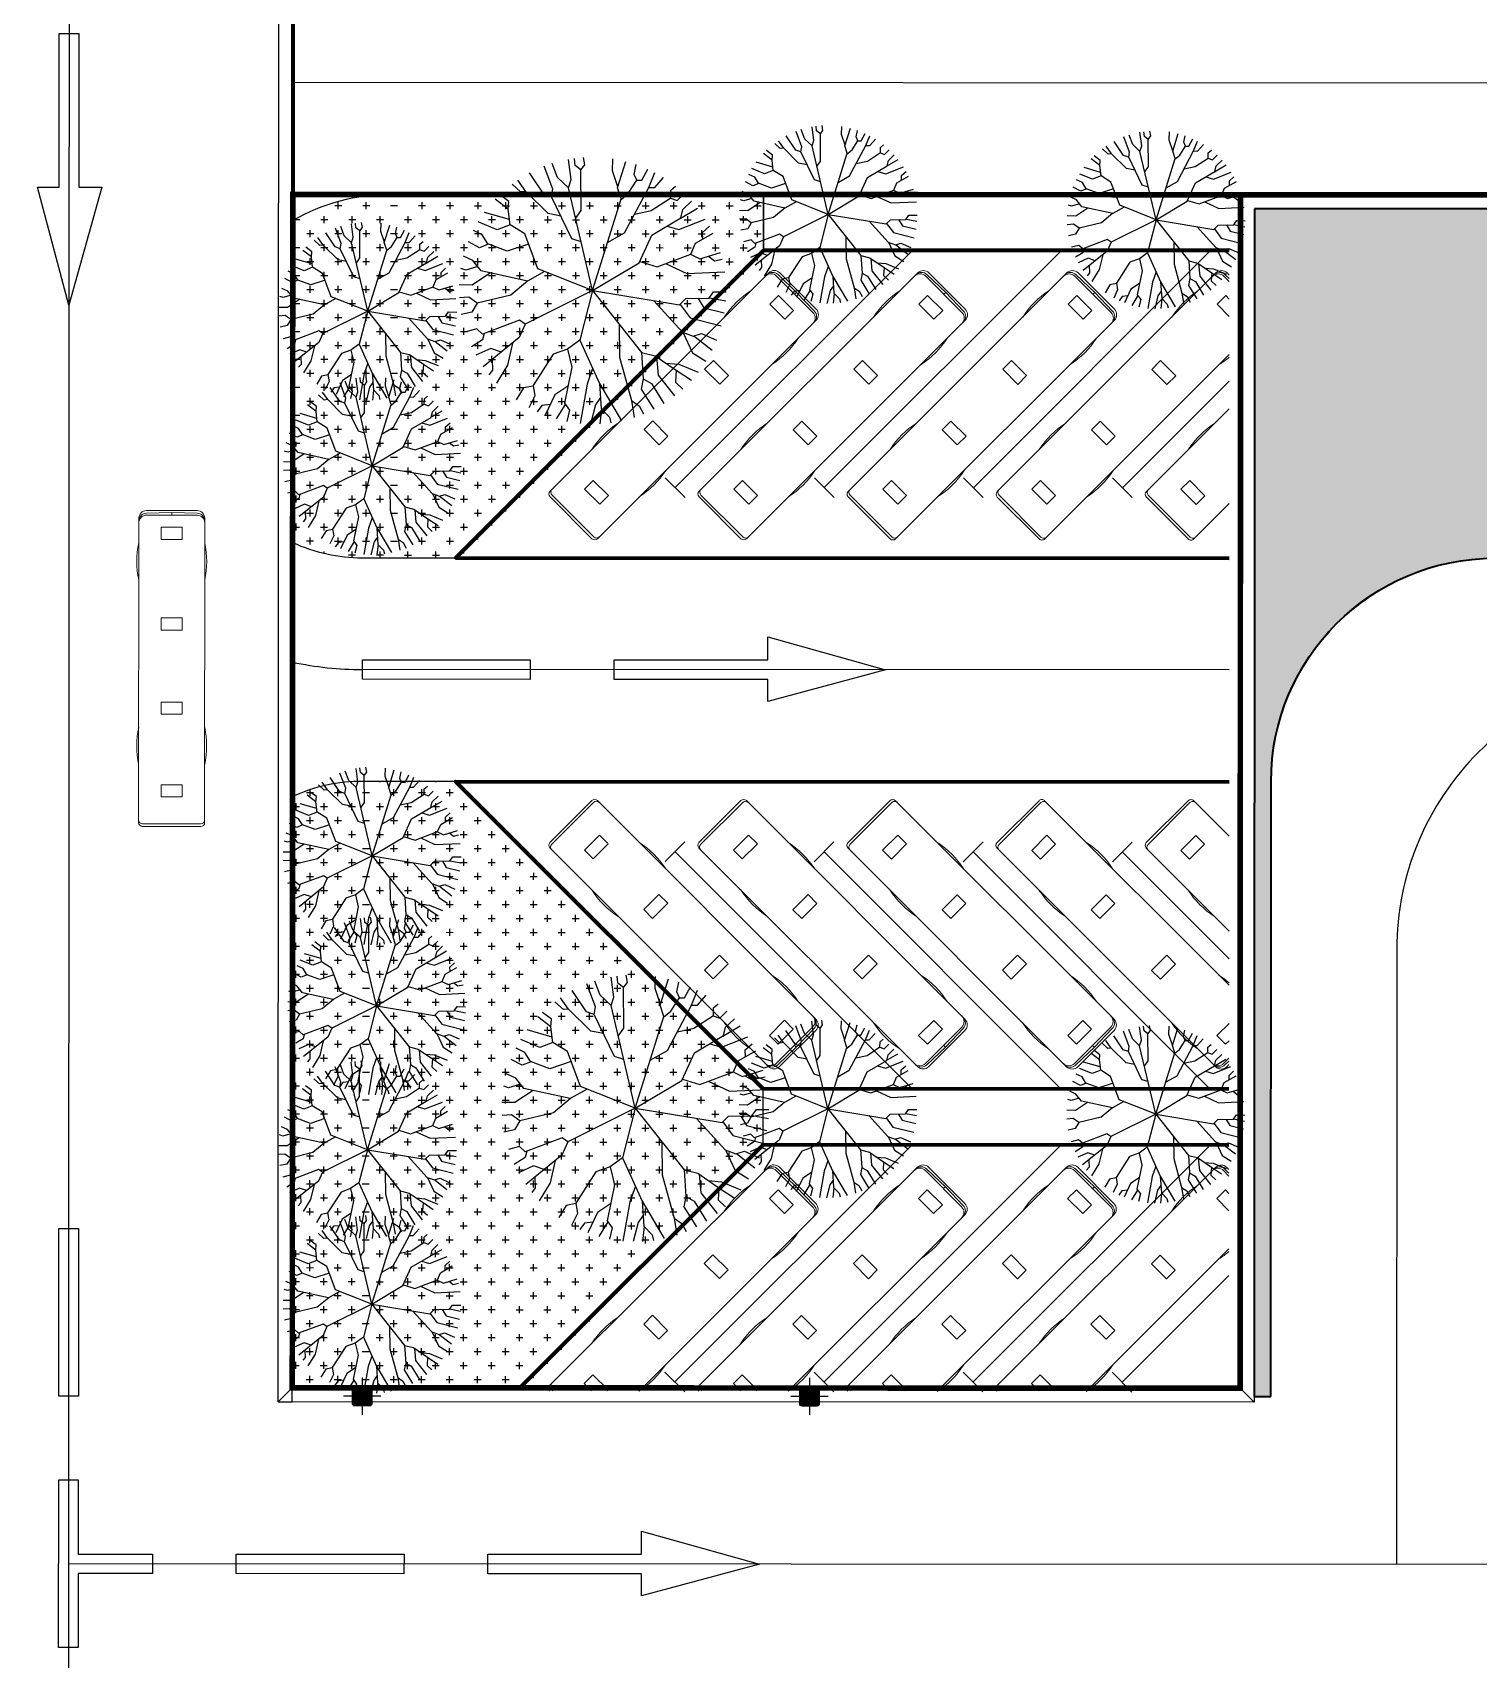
# Model space of a CAD drawing. Header units: millimetres. Extents: x -840588 to 786814, y -467537 to 194195.
# Drawn here: x 19601 to 71319, y -241181 to -182970 of the extents above; entities that cross this region are included whole.
import ezdxf

# ---------------------------------------------------------------- set-up
doc = ezdxf.new("R2010")
doc.units = ezdxf.units.MM
doc.header["$LTSCALE"] = 100
doc.header["$MEASUREMENT"] = 0
for name, color, linetype in [('1gt tim duong', 10, 'Continuous'), ('A-tree', 3, 'Continuous'), ('A-Wall', 7, 'Continuous'), ('A-Wall-Patt', 143, 'Continuous'), ('caycay', 96, 'Continuous'), ('ctrinh-cot', 7, 'Continuous'), ('gthong-phan lanxe', 9, 'Continuous'), ('gthong-viahe', 5, 'Continuous')]:
    doc.layers.add(name, color=color, linetype=linetype)
for name, color, linetype, lineweight in [('A-Area', 134, 'Continuous', 35), ('ct-bai xe', 95, 'Continuous', 100), ('ct-phan loxe', 95, 'Continuous', 15), ('ct-xebuyt', 148, 'Continuous', 13), ('ctrinh-chinh', 24, 'Continuous', 100), ('PV_X_Lo', 1, 'Continuous', 9)]:
    doc.layers.add(name, color=color, linetype=linetype, lineweight=lineweight)

# ---------------------------------------------------------------- blocks, each defined once
blk = doc.blocks.new('htrgrr')
at = {"ltscale": 10}
for p, q in [((-903.0737704914063, 0), (903.0737704914063, 0)), ((-1180.942622951232, -11161.06557377055), (-1180.942622951232, -277.8688524590107)), ((0, -69.46721311472356), (-903.0737704914063, -92.62295081967022)), ((-903.0737704914063, -162.0901639343938), (903.0737704914063, -162.0901639345102)), ((0, -162.0901639345102), (0, -69.46721311472356)), ((0, -69.46721311472356), (903.0737704914063, -92.62295081967022)), ((1180.942622951232, -277.8688524590107), (1180.942622951232, -11161.06557377055)), ((1042.008196720853, -11207.37704918033), (-1042.008196720853, -11207.37704918033)), ((1042.008196720853, -11300), (-1042.008196720853, -11300))]:
    blk.add_line(p, q, dxfattribs=at)
for points in [[(375.2198343565688, -1027.67339785106), (375.2198343565688, -594.4204250621842), (-375.2198343565688, -594.4204250621842), (-375.2198343565688, -1027.67339785106)], [(375.2198343565688, -4272.293837453122), (375.2198343565688, -3839.040864664246), (-375.2198343565688, -3839.040864664246), (-375.2198343565688, -4272.293837453122)], [(375.2198343565688, -7285.274362727185), (375.2198343565688, -6852.021389938309), (-375.2198343565688, -6852.021389938309), (-375.2198343565688, -7285.274362727185)], [(375.2198343565688, -10244.59532106423), (375.2198343565688, -9811.342348275357), (-375.2198343565688, -9811.342348275357), (-375.2198343565688, -10244.59532106423)]]:
    blk.add_lwpolyline(points, close=True, dxfattribs=at)
for centre, radius, start, end in [((-903.0737704914063, -277.8688524590107), 277.8688524590164, 90, 180), ((903.0737704914063, -277.8688524590107), 277.8688524590164, 0, 90), ((-903.0737704914063, -370.4918032786809), 277.8688524590164, 90, 180), ((-903.0737704914063, -439.9590163934045), 277.8688524590164, 90, 180), ((903.0737704914063, -370.4918032786809), 277.8688524590164, 0, 90), ((903.0737704914063, -439.9590163935209), 277.8688524590164, 0, 90), ((1919.031762295403, -1817.725409836043), 3169.441598360655, 167.9819880926131, 192.0180119073869), ((-1919.031762295403, -1817.725409836043), 3169.441598360655, 347.981988092613, 12.01801190738696), ((1919.031762295403, -8417.110655737692), 3169.441598360655, 167.9819880926131, 192.0180119073869), ((-1919.031762295403, -8417.110655737692), 3169.441598360655, 347.981988092613, 12.01801190738696), ((-1042.008196720853, -11068.44262295077), 138.9344262295082, 180, 270), ((-1042.008196720853, -11161.06557377055), 138.9344262295082, 180, 270), ((1042.008196720853, -11068.44262295077), 138.9344262295082, 270, 0), ((1042.008196720853, -11161.06557377055), 138.9344262295082, 270, 0)]:
    blk.add_arc(centre, radius, start, end, dxfattribs=at)
blk = doc.blocks.new('ARR-LT-T')
blk.add_lwpolyline([(-4.212694860529155, 1.13272828515619), (-4.212694860412739, 0.3499999998603016), (-9.712694860529155, 0.3500000003259629), (-9.71269486041274, -0.3500000000931323), (-4.212694860412739, -0.3500000000931323), (-4.212694860529155, -1.179037770954892), (0, 0)], close=True)
blk = doc.blocks.new('plxe')
at = {"ltscale": 0.1}
for p, q in [((0, 0), (-8.485282087814994, 8.485282085835934)), ((-0.3535533662652597, -0.353553366381675), (0.3535533661488444, 0.3535533661488444))]:
    blk.add_line(p, q, dxfattribs=at)
blk = doc.blocks.new('xeb1')
at = {"layer": 'ct-xebuyt'}
for p, q in [((-1.048181970720179, 0.6488744760863483), (-8.86795040324796, -7.170895226998255)), ((-0.04991341556888074, -0.04991342360153794), (-0.7154258096124977, 0.5823232519906014)), ((0.6488745888927951, -0.6488744835369289), (-0.6488745888927951, 0.6488744835369289)), ((0.5324099527206272, -0.7653391386847943), (-0.7653392251813784, 0.5324098283890635)), ((-0.116464636172168, -0.1164646551478654), (-0.04991341556888074, -0.04991342360153794)), ((-0.04991341556888074, -0.04991342360153794), (0.5823233681730926, -0.7154257150832564)), ((-5.655124960467219, -7.352182496571913), (0.6488746465183794, -1.048181865364313)), ((-8.801399153773673, -7.303997686365619), (-8.753214335767552, -7.352182496571913))]:
    blk.add_line(p, q, dxfattribs=at)
for points in [[(-1.00800356164109, -0.468799457186833), (-0.6967036736896262, -0.1574995187111199), (-0.1574994055554271, -0.6967036994174123), (-0.4687992935068905, -1.008003637893125)], [(-3.339320465922356, -2.800116740399972), (-3.028020577970892, -2.488816801924258), (-2.488816309836693, -3.02802098239772), (-2.800116197788157, -3.339320920873433)], [(-5.504200013936497, -4.9649966401048), (-5.192900125985034, -4.653696701629087), (-4.653695857850835, -5.192900882102549), (-4.964995745802298, -5.504200820811093)]]:
    blk.add_lwpolyline(points, close=True, dxfattribs=at)
blk.add_lwpolyline([(-7.369662869838066, -7.352182496571913), (-7.630524218548089, -7.091321190353483), (-7.319224330596626, -6.780021251644939), (-6.780020062346011, -7.319225432351232), (-6.812977121211588, -7.352182496571913)], dxfattribs=at)
for centre, radius, start, end in [((-0.9649928872240707, 0.3327561337500811), 0.2823529751974118, 45.00000464101398, 135.000004641014), ((-0.9150794717716053, 0.382669557351619), 0.2823529751974118, 45.00000464101398, 135.000004641014), ((-0.8485282510519028, 0.4492207888979465), 0.2823529751974118, 45.00000464101398, 135.000004641014), ((0.07279079523868859, -2.68492619600147), 3.220588623345479, 122.9819932624629, 147.0180158178161), ((0.3327562905615196, -0.9649928330909461), 0.2823529751974118, 315.000004641014, 45.00000464101398), ((0.3826697061304003, -0.9150794094894081), 0.2823529751974118, 315.000004641014, 45.00000464101398), ((0.4492209268501028, -0.8485281779430807), 0.2823529751974118, 315.000004641014, 45.00000464101398), ((-2.684926207759418, 0.07279035891406238), 3.220588623345479, 302.9819932624629, 327.0180158178161), ((-4.66898367984686, -7.426701441407204), 3.220588623345479, 122.9819932624629, 147.0180158178161), ((-7.426700682728551, -4.668984886491671), 3.220588623345479, 302.9819932624629, 327.0180158178161), ((-8.768123543355614, -7.27072207047604), 0.1411764875987059, 135.000004641014, 225.000004641014), ((-8.701572322635911, -7.204170839162543), 0.1411764875987059, 135.000004641014, 225.000004641014)]:
    blk.add_arc(centre, radius, start, end, dxfattribs=at)
blk = doc.blocks.new('cot lon')
h = blk.add_hatch()
h.set_pattern_fill('ANSI31', color=256, scale=0.5, style=0)
h.set_pattern_definition([(45, (-2116.058283892798, -339.7227724188566), (-0.04419417382415922, 0.04419417382415922), [])])
h.paths.add_polyline_path([(0.97000000011667, 0.7499999999977263, 0.4142135627186999), (0.749999999840004, 0.9700000004656886), (-0.7499999998790372, 0.9700000002328579, 0.4142135622959748), (-0.9699999999997999, 0.7500000000541681), (-0.9699999999997999, -0.7500000002328306, 0.4142135622621005), (-0.7500000002175291, -0.9700000000000273), (0.7500000000045475, -0.9700000002328579, 0.4142135626768806), (0.9700000002330853, -0.7500000001983532)])
for points in [[(1.164153218269348e-10, 1.900000000139698), (2.328306436538696e-10, -1.899999999674037)], [(1.899999999906868, 2.328306436538696e-10), (-1.899999999906868, 0)]]:
    blk.add_lwpolyline(points)
for points in [[(1.000000000232831, -0.7500000004656613), (1.000000000116415, 0.75, 0.4142135623867342), (0.7500000001164153, 1.000000000465661), (-0.7499999998835847, 1.000000000232831, 0.4142135623594559), (-1, 0.75), (-1, -0.7500000002328306, 0.4142135623867342), (-0.7500000001164153, -1), (0.75, -1.000000000232831, 0.414213562359456)], [(0.9700000002330853, -0.7500000004370122), (0.97000000011667, 0.7499999999977263, 0.4142135623864243), (0.7500000000895852, 0.9700000004656886), (-0.7499999998790372, 0.9700000002328579, 0.4142135623597661), (-0.9699999999997999, 0.7500000000062528), (-0.9699999999997999, -0.7500000002328306, 0.4142135623864244), (-0.750000000124146, -0.9700000000000273), (0.7500000000045475, -0.9700000002328579, 0.4142135623591461)]]:
    blk.add_lwpolyline(points, format="xyb", close=True)
blk = doc.blocks.new('san bxctai')
at = {"layer": 'A-Wall-Patt'}
for points in [[(-11.59997360489797, 65.9999961166177), (-171.5999999999767, 65.99999902374111), (-171.5999999999767, 23.29999877000228)], [(-11.09997360105626, 65.50181662407704), (-171.0999999999767, 65.49999902374111), (-171.0999999999767, 22.79999996349216)]]:
    blk.add_lwpolyline(points, dxfattribs=at)
blk.add_lwpolyline([(-205.4999675614526, 23.29999877000228), (-171.5999999999767, 23.29999877000228), (-171.0999999999767, 22.79999996349216), (-205.9999910474289, 22.80000011785887)], close=True, dxfattribs=at)
blk = doc.blocks.new('NGC')
at = {"layer": 'A-Wall', "ltscale": 5}
blk.add_line((-82.99999104719609, -140.2000029955525), (-82.49996748543344, -140.2000029978808), dxfattribs=at)
for points in [[(-82.99999104719609, -140.2000029955525), (-82.99997339188121, -82.99738899967633, -0.4141490446907213), (-74.49997536966112, -74.50000521237962), (111.9000263913767, -74.49818648933433)], [(-82.49996748543344, -140.2000029978808), (-82.49997536966112, -83.00000448711216, -0.4142399490899281), (-74.49997536966112, -75.00000352226198), (111.4000263953349, -75.00009695999324)]]:
    blk.add_lwpolyline(points, format="xyb", dxfattribs=at)
blk = doc.blocks.new('A$C537F0C63')
at = {"layer": 'caycay'}
for p, q in [((4.712688563198753, 10.80137484274019), (4.265887160996499, 11.99052643422328)), ((4.906208114261972, 11.58543264324908), (4.852080984670465, 12.1454581428552)), ((6.159981289129064, 11.93632074141715), (6.202302373265411, 12.27858844433285)), ((6.605483960749552, 11.93623077391385), (6.617402898351429, 12.259334795428)), ((6.826178093167982, 11.29693891192437), (6.890286666319298, 12.23129105439875)), ((7.441234408583114, 11.42699881628141), (7.651727496751846, 12.08642798159781)), ((7.68363426896758, 10.90806475621866), (8.019816777752567, 11.97964079065423)), ((3.269952949845901, 10.73353164103173), (2.956771443390608, 11.39790803732103)), ((3.573577700022724, 11.08070473705084), (3.272457403527369, 11.57568824168993)), ((3.910690972326847, 11.37062830588184), (3.788839569944685, 11.81686011959391)), ((3.810128005825391, 11.09643069598314), (3.910690972326847, 11.37062830588184)), ((4.700099824054632, 10.83487223221164), (4.906208114261972, 11.58543264324908)), ((6.353129947037814, 11.71136866716915), (6.159981289129064, 11.93632074141715)), ((6.353129947037814, 11.71136866716915), (6.605483960749552, 11.93623077391385)), ((6.447514687970397, 9.84495994712779), (6.353129947037814, 11.71136866716915)), ((6.970036149243242, 10.92007571294744), (6.826178093167982, 11.29693891192437)), ((6.970036149243242, 10.92007571294744), (7.441234408583114, 11.42699881628141)), ((8.113333231842262, 10.69883864084841), (8.712313031195663, 11.70768604843033)), ((8.933407776050444, 10.87226001470481), (9.272947348141315, 11.41112699440055)), ((9.171925964052207, 10.85838502353727), (9.537986088387697, 11.24360011898898)), ((2.272467924871307, 10.54832825371341), (2.042717878081021, 10.72445268446245)), ((2.296077634156973, 10.19319036591696), (2.272467924871307, 10.54832825371341)), ((3.003826198455499, 10.71583942823054), (2.568862697771692, 11.14364282684619)), ((3.269952949845901, 10.73353164103173), (3.003826198455499, 10.71583942823054)), ((4.50370063718583, 8.70506324478265), (3.269952949845901, 10.73353164103173)), ((3.810128005825391, 11.09643069598314), (3.573577700022724, 11.08070473705084)), ((4.235841180721764, 10.50048805131519), (3.810128005825391, 11.09643069598314)), ((4.592421611992904, 10.24268936957378), (4.235841180721764, 10.50048805131519)), ((4.577421300939022, 10.28284407086176), (4.712688563198753, 10.80137484274019)), ((6.125898059370229, 6.139521315279126), (6.970036149243242, 10.92007571294744)), ((6.948042777010414, 8.570320168466424), (7.76638461697803, 10.55685856171476)), ((7.76638461697803, 10.55685856171476), (7.68363426896758, 10.90806475621866)), ((7.76638461697803, 10.55685856171476), (8.113333231842262, 10.69883864084841)), ((7.965382829468581, 9.797246468468074), (8.933407776050444, 10.87226001470481)), ((8.933407776050444, 10.87226001470481), (9.171925964052207, 10.85838502353727)), ((9.733678942880942, 10.44985240105962), (10.13871553562058, 10.78615722681207)), ((9.786865097747068, 10.09668076723392), (10.35685576614924, 10.5884511891054)), ((1.76967368680198, 9.623145921275864), (1.343038968556357, 9.988975225947797)), ((2.008257406407211, 10.05514116568156), (1.666088850062806, 10.35901247844595)), ((2.310344671936036, 10.1849830326064), (2.008257406407211, 10.05514116568156)), ((3.222511420288356, 9.660279909650853), (2.296077634156973, 10.19319036591696)), ((6.125898059370229, 6.139521315279126), (4.577421300939022, 10.28284407086176)), ((6.717420145090728, 9.489459469132271), (6.447514687970397, 9.84495994712779)), ((7.392351211692585, 9.648875252361904), (7.965382829468581, 9.797246468468074)), ((9.786865097747068, 10.09668076723392), (9.733678942880942, 10.44985240105962)), ((9.745379681935447, 9.38050785887026), (9.786865097747068, 10.09668076723392)), ((9.759203255198372, 9.619244142235402), (10.88575250038048, 10.01737219720235)), ((2.008086131005257, 8.717519836023712), (0.7635036424217105, 9.129316388596635)), ((1.920139873705921, 9.225739964920649), (1.087115961723612, 9.647311538588838)), ((1.883955297300417, 9.24431646832818), (1.76967368680198, 9.623145921275864)), ((3.267708861298161, 8.533747915149434), (1.883955297300417, 9.24431646832818)), ((3.993460937123018, 9.543984048803395), (3.222511420288356, 9.660279909650853)), ((9.092822924165375, 8.921003827472305), (9.745379681935447, 9.38050785887026)), ((9.745379681935447, 9.38050785887026), (10.35249974897306, 9.183089075660973)), ((10.35249974897306, 9.183089075660973), (11.20201209581137, 9.59306054910121)), ((10.80974500087541, 8.559510920527828), (11.04832709143011, 8.991530669089116)), ((11.04832709143011, 8.991530669089116), (11.44374410946693, 9.207825855861302)), ((1.280611972542829, 8.044912836274307), (0.444487546075834, 8.466659778718167)), ((0.9218848354175861, 8.526406249260617), (0.5914981488203921, 8.797440291094972)), ((0.9357337090696092, 8.218872061683214), (0.9218848354175861, 8.526406249260617)), ((2.5351559760893, 8.909919010715385), (2.008086131005257, 8.717519836023712)), ((3.914115354094974, 7.298525660517043), (3.267708861298161, 8.533747915149434)), ((5.316408449507435, 8.305498213470855), (4.50370063718583, 8.70506324478265)), ((6.527199968382774, 8.412167402177147), (6.948042777010414, 8.570320168466424)), ((8.578119715861249, 7.281614840641851), (9.092822924165375, 8.921003827472305)), ((8.94424461397648, 8.447760988721711), (9.944313991869421, 8.175001025898382)), ((9.944313991869421, 8.175001025898382), (10.80974500087541, 8.559510920527828)), ((10.79366673980257, 8.552387381641893), (11.20595707066968, 8.407509828190086)), ((11.20595707066968, 8.407509828190086), (11.70062178621083, 8.711759320220153)), ((1.12084364940165, 7.320901045324717), (0.1511815814883448, 7.552586191002774)), ((1.541375211712875, 7.549264594850683), (1.12084364940165, 7.320901045324717)), ((1.521030883770436, 7.555591163691133), (1.280611972542829, 8.044912836274307)), ((3.097987199351337, 7.065927705370996), (1.521030883770436, 7.555591163691133)), ((11.18806748264615, 7.336222721740342), (11.54099752982074, 7.835271000905777)), ((11.33254625860354, 7.540524095533328), (11.89576276779189, 7.413002362918633)), ((11.54099752982074, 7.835271000905777), (11.95948603860597, 8.053456869412912)), ((11.89576276779189, 7.413002362918633), (12.11310363743178, 7.4986918541872)), ((0.4466466944213607, 7.186909447627841), (0.08666564667146304, 7.2448509023925)), ((0.7097976248769555, 7.419110072511103), (0.4466466944213607, 7.186909447627841)), ((2.703754449681583, 7.188340914177388), (1.757476259455871, 6.679553776459215)), ((3.884867362274235, 7.354371150599036), (3.097987199351337, 7.065927705370996)), ((6.125898059370229, 6.139521315279126), (3.914115354094974, 7.298525660517043)), ((6.125898059370229, 6.139521315279126), (8.578119715861249, 7.281614840641851)), ((8.279060999553622, 7.142313947006187), (9.0886019582249, 6.750771228889789)), ((9.075402950122225, 6.757166716884967), (9.900688603102026, 6.150819989943557)), ((9.0886019582249, 6.750771228889789), (11.18806748264615, 7.336222721740342)), ((10.77352595946286, 7.220637597380119), (11.64532254343067, 6.712682137225784)), ((11.64532254343067, 6.712682137225784), (12.23443119234435, 6.755833524115587)), ((1.757476259455871, 6.679553776459215), (0.00855774800220388, 6.661205396139849)), ((6.125898059370229, 6.139521315279126), (2.179125049486174, 5.25103580450741)), ((6.125898059370229, 6.139521315279126), (4.039744528603478, 3.175083687405277)), ((6.125898059370229, 6.139521315279126), (9.309124815248651, 4.773858037136961)), ((6.125898059370229, 6.139521315279126), (6.842971201978798, 3.89649221743457)), ((9.900688603102026, 6.150819989943557), (11.46386237296974, 5.868288854795537)), ((11.46386237296974, 5.868288854795537), (11.83055046181835, 6.160203181647375)), ((11.83055046181835, 6.160203181647375), (12.26543294043586, 6.154373944329564)), ((0.5706603464168438, 5.768348654561123), (-1.699427230050787e-06, 5.730386201154033)), ((0.7806298194373085, 5.506956316930882), (0.04189879572368227, 5.315400935116486)), ((0.7973220304920687, 5.486148682266503), (0.5706603464168438, 5.768348654561123)), ((1.863759347223095, 5.527326392111718), (0.7973220304920687, 5.486148682266503)), ((1.301357276712224, 5.505615774418402), (1.063396316407307, 5.057959221958299)), ((2.147618291040999, 5.278660692089034), (1.715808944849414, 4.625734219735023)), ((2.179125049486174, 5.25103580450741), (1.863759347223095, 5.527326392111718)), ((3.339595652047137, 5.512285084278119), (2.113923366072413, 3.99826194187699)), ((11.46386237296974, 5.868288854795537), (11.72795570972085, 5.469711782065133)), ((11.72795570972085, 5.469711782065133), (12.21933158095999, 5.388423248077743)), ((1.063396316407307, 5.057959221958299), (0.1397583337929973, 4.775609911099309)), ((1.715808944849414, 4.625734219735023), (0.307439249689196, 4.179975674378511)), ((4.993965494963049, 4.531040710644447), (5.060837633816845, 3.005173691082746)), ((9.309124815248651, 4.773858037136961), (9.56344752651421, 4.969106941811333)), ((9.309124815248651, 4.773858037136961), (9.616567334425781, 4.170077324375598)), ((9.56344752651421, 4.969106941811333), (11.29217119894747, 4.430094099112466)), ((11.29217119894747, 4.430094099112466), (11.5425597731919, 4.68452039962358)), ((11.5425597731919, 4.68452039962358), (12.06343262891096, 4.577516196506622)), ((1.230773230763589, 3.880098522535263), (0.5654086178583384, 3.53661498738802)), ((1.603983964610961, 3.791791144500166), (0.7979776640349883, 3.08873558965206)), ((1.623038097397512, 3.787286263777787), (1.230773230763589, 3.880098522535263)), ((2.113923366072413, 3.99826194187699), (1.623038097397512, 3.787286263777787)), ((2.086705644269387, 3.98654600703594), (1.703781163858366, 3.019787908731814)), ((6.842971201978798, 3.89649221743457), (6.058139944627328, 1.852742682112876)), ((6.842971201978798, 3.89649221743457), (7.432333557888342, 3.519514546744176)), ((9.616567334425781, 4.170077324375598), (11.35931998142405, 2.929313197353622)), ((9.93769863442867, 3.941450450896809), (10.23341044859262, 2.932877378403646)), ((10.47633774106362, 3.557950291473389), (10.95106070157999, 3.753440934466198)), ((10.95106070157999, 3.753440934466198), (11.66045975862653, 3.481945362666011)), ((11.22320598487931, 4.451586098773987), (11.30987888816526, 4.16373455730718)), ((11.30987888816526, 4.16373455730718), (11.83210555871847, 3.873839490315731)), ((1.703781163858366, 3.019787908731814), (1.11193678613563, 2.596291564444982)), ((4.039744528603478, 3.175083687405277), (3.428623164742021, 2.985834134982724)), ((4.039744528603478, 3.175083687405277), (4.031693542077846, 1.955804082903342)), ((5.060837633816845, 3.005173691082746), (4.630837960547069, 0.98501350143124)), ((7.432333557888342, 3.519514546744176), (7.280434323314694, 2.677135711990559)), ((7.432333557888342, 3.519514546744176), (8.098582012036786, 3.326026642433135)), ((8.098582012036786, 3.326026642433135), (9.111636380646814, 1.936837856093916)), ((10.9181057199894, 3.243447097807802), (10.92924841445711, 2.741344290425332)), ((2.360128743846872, 2.528373258541251), (1.492859571077133, 2.110982061632967)), ((2.496129963798012, 2.269877917915437), (1.822411499113514, 1.760689831018681)), ((2.952599385069334, 2.620357636184053), (2.360128743846872, 2.528373258541251)), ((3.428623164742021, 2.985834134982724), (2.496129963798012, 2.269877917915437)), ((2.496129963798012, 2.269877917915437), (2.56307497484886, 1.709560079856601)), ((3.369906157186051, 2.940729452180676), (3.339813401926222, 2.088173656051367)), ((6.328418276112643, 2.556572256453364), (6.621925523577374, 1.860491597191867)), ((7.280434323314694, 2.677135711990559), (7.715867288097797, 1.041460912816547)), ((10.23341044859262, 2.932877378403646), (10.78588893792767, 2.142211417256476)), ((10.92924841445711, 2.741344290425332), (11.10547083382698, 2.548124503166036)), ((2.56307497484886, 1.709560079856601), (2.246554855188151, 1.380875038601516)), ((3.339813401926222, 2.088173656051367), (2.637745125197398, 1.087092649082479)), ((3.661068871806492, 1.723103908010671), (3.151986367873178, 0.7683009200591187)), ((4.031693542077846, 1.955804082903342), (3.661068871806492, 1.723103908010671)), ((4.029956023412524, 1.954728688528121), (4.151889424236288, 1.488197098566161)), ((6.058139944627328, 1.852742682112876), (5.148106664306397, 0.07830981133520254)), ((6.058139944627328, 1.852742682112876), (6.046166258151061, 0.6926535401726142)), ((6.621925523577374, 1.860491597191867), (7.04603830007909, 0.06930147462480818)), ((7.510773716396216, 1.811866424770415), (8.13382774245838, 1.455661724790843)), ((9.111636380646814, 1.936837856093916), (9.05441034496107, 1.457435791671742)), ((9.108831235360412, 1.913318816441461), (9.563043515889149, 1.847932786524325)), ((9.563043515889149, 1.847932786524325), (9.928087916650838, 1.318988235496363)), ((4.151889424236288, 1.488197098566161), (3.632459803578968, 0.5291005140024936)), ((4.630837960547069, 0.98501350143124), (4.291746997165319, 0.7246533119759988)), ((4.630837960547069, 0.98501350143124), (4.553144487388636, 0.2048409433373308)), ((6.051426148278551, 1.202184490222862), (6.300487340380641, 0.8879269488934369)), ((6.300487340380641, 0.8879269488934369), (6.566832978940511, 0.01583402863980155)), ((7.715867288097797, 1.041460912816547), (7.500958808541327, 0.7001980161367101)), ((7.68101589476646, 0.9861165687689208), (8.13231261911642, 0.3370629204364377)), ((8.13382774245838, 1.455661724790843), (8.63363335412214, 0.5354539643340104)), ((8.374018521320977, 1.013457626351737), (8.758654683351779, 0.9918956518486084)), ((8.758654683351779, 0.9918956518486084), (8.994797214174469, 0.7114704464074748)), ((9.05441034496107, 1.457435791671742), (9.356284565004898, 0.9185323608435283)), ((4.291746997165319, 0.7246533119759988), (4.111621739852126, 0.339800697278406)), ((5.687346443359274, 0.2823844214362907), (5.63783512871305, 0.01939518188373768)), ((6.046166258151061, 0.6926535401726142), (5.687346443359274, 0.2823844214362907)), ((6.032371784920542, 0.6769075088304817), (6.148760987558489, 2.060398401226848e-06)), ((7.500958808541327, 0.7001980161367101), (7.660945140349213, 0.1949458228082221))]:
    blk.add_line(p, q, dxfattribs=at)

msp = doc.modelspace()

# ---------------------------------------------------------------- hatches: boundary and pattern name
at = {"layer": 'A-Area'}
h = msp.add_hatch(dxfattribs=at)
h.set_pattern_fill('AR-B816', color=256, scale=74.99999999999999, angle=-0.02274081717208486, style=0)
h.set_pattern_definition([(359.9772591828279, (-616218387.0630271, -1205141167.613114), (0.2381412742956616, 599.9999527406096), []), (89.97725918282791, (-616218387.0630271, -1205141167.613114), (-599.7618114663135, 600.2380940149053), [599.9999999999999, -599.9999999999999])])
edge = h.paths.add_edge_path(flags=0)
edge.add_ellipse((71900.12904490864, -209777.8248874562), major_axis=(5659.099021120673, 5654.608586189293), ratio=0.9999999999941589, start_angle=45.00000000016729, end_angle=135.0000000015002, ccw=False)
edge.add_line((71903.30426201547, -201777.8255180473), (72070.57487932195, -201777.8919081158))
edge.add_line((72070.57487932194, -201777.8919081156), (83074.93951619387, -190782.26789501))
edge.add_line((83074.93951619389, -190782.2678950099), (216405.8393896686, -190835.1774643973))
edge.add_line((216405.8393896687, -190835.1774643973), (205401.4747425788, -201830.8110899128))
edge.add_line((205401.4747425786, -201830.8110899129), (215403.1201047993, -201834.7805042069))
edge.add_ellipse((215403.900083422, -193832.211532231), major_axis=(5660.916306721652, 5656.424429793463), ratio=0.999999999979329, start_angle=225.0171564256522, end_angle=314.9923886269569)
edge.add_line((223406.46797062, -193836.4508581075), (223407.6580806029, -190837.9534095671))
edge.add_line((223407.6580806029, -190837.953409567), (223408.2533981188, -189337.955112114))
edge.add_line((223408.2533981187, -189337.9551121139), (63308.26621655593, -189274.4110842674))
edge.add_line((63308.26621655599, -189274.4110842674), (63291.39787677391, -231774.406526008))
edge.add_line((63291.39787677389, -231774.406526008), (63891.39819003313, -231774.6446581122))
edge.add_line((63891.39819003316, -231774.6446581122), (63900.12967538297, -209774.6496706986))
h = msp.add_hatch(dxfattribs=at)
h.set_pattern_fill('AR-B816', color=256, scale=74.99999999999999, angle=-0.02274081717208486, style=0)
h.set_pattern_definition([(359.9772591828279, (-616218387.0630273, -1205141167.613114), (0.2381412742957726, 599.9999527406097), []), (89.97725918282791, (-616218387.0630273, -1205141167.613114), (-599.7618114663136, 600.2380940149055), [599.9999999999999, -599.9999999999999])])
edge = h.paths.add_edge_path(flags=0)
edge.add_line((77715.77988146758, -252780.1269880394), (66720.17251474387, -241775.7860151159))
edge.add_ellipse((66990.83731062878, -247337.4884641792), major_axis=(-3935.808750073774, 3938.934252542281), ratio=0.9999999997877591, start_angle=-42.19111139252574, end_angle=2.503748547235102)
edge.add_line((62886.71446269412, -243574.2492728087), (62882.46761371937, -254274.2383947368))
edge.add_line((62882.46761371937, -254274.2383947368), (77715.18445372494, -254280.1255320164))
edge.add_line((77715.184453725, -254280.1255320164), (233482.4541732946, -254341.9577024755))
edge.add_line((233482.4541732944, -254341.9577024755), (233483.0495238736, -252841.9602816431))
edge.add_line((233483.0495238736, -252841.9602816431), (233491.3834040815, -231841.9601937259))
edge.add_line((233491.3834040815, -231841.9601937258), (232891.3843572686, -231841.7221524625))
edge.add_ellipse((222891.3850955849, -231837.7530813791), major_axis=(-7068.26076804244, 7073.873811734706), ratio=0.9999999999780793, start_angle=135.0000014121006, end_angle=224.9999997151475, ccw=False)
edge.add_line((222887.4163208946, -241837.7523431805), (221385.595957094, -241837.1562967782))
edge.add_line((221385.5959570941, -241837.1562967781), (232381.2306947714, -252841.5228807621))
edge.add_line((232381.2306947714, -252841.5228807621), (77715.77988146766, -252780.1269880394))
at = {"layer": 'A-tree'}
h = msp.add_hatch(dxfattribs=at)
h.set_pattern_fill('CROSS', color=256, scale=2000.000000000001, angle=-0.02274081717208486, style=0)
h.set_pattern_definition([(359.9772591828279, (-616218387.0630273, -1205141167.613114), (500.1984116790878, 499.8015095552616), [250.0000000000001, -750.0000000000002]), (89.97725918282791, (-616218262.1126499, -1205141292.662717), (-499.8015095552616, 500.1984116790878), [250.0000000000001, -750.0000000000002])])
edge = h.paths.add_edge_path(flags=0)
edge.add_line((34737.85394854935, -201763.0523962807), (45742.21899655394, -190767.4287931202))
edge.add_line((45742.21899655393, -190767.4287931201), (45743.01279879894, -188767.4339963238))
edge.add_line((45743.01279879894, -188767.4339963239), (32408.46428862716, -188762.1468450449))
edge.add_ellipse((32405.68878740143, -195762.1462964319), major_axis=(4951.711645739768, 4947.782515173015), ratio=0.9999999999025236, start_angle=45.00002303276489, end_angle=74.99191939585205)
edge.add_line((28908.95035224879, -189698.0865720382), (28903.5242168803, -201215.1127646235))
edge.add_ellipse((31405.68886558538, -195761.7493933766), major_axis=(4244.324265189522, 4240.9564389915), ratio=0.9999999999717895, start_angle=200.3756816427952, end_angle=224.9999999996965)
edge.add_line((31403.30745272639, -201761.7489198512), (34737.85394854936, -201763.0523962806))
h = msp.add_hatch(dxfattribs=at)
h.set_pattern_fill('CROSS', color=256, scale=2000.000000000001, angle=-360.0227408171721, style=0)
h.set_pattern_definition([(359.9772591828279, (-616218387.063027, -1205141167.613114), (500.1984116790877, 499.8015095552619), [250.0000000000001, -750.0000000000002]), (89.97725918282791, (-616218262.1126497, -1205141292.662717), (-499.8015095552618, 500.1984116790877), [250.0000000000001, -750.0000000000002])])
h.paths.add_polyline_path([(282905.2722569035, -196861.3139078818), (282479.9003071487, -195320.4774807509), (281351.9053420519, -194232.2118439398), (279867.781738675, -193860.6114630807, 0.0003271407553383473), (279863.8563897319, -193860.6630903765), (278331.9126722891, -194306.0594392909), (277301.0201869124, -195371.1255451663), (276905.2727293812, -196858.9324944403), (276881.4586022163, -256858.9268078421, -0.4142232574190198), (252871.1404210869, -280849.3989383818), (216871.93814816, -280833.9191729074), (201870.3517231285, -284827.9653259882), (34190.83854514429, -284762.8017520809), (34189.64781515295, -287762.8610263602), (270871.1699170257, -287856.7987089067), (274067.5920310422, -287424.2472242974), (276916.4436493171, -286224.8520744217), (279357.3397446684, -284344.5131629077), (281339.8273160865, -281728.1901544908), (282444.2419626061, -279040.0349036296), (282873.9174597437, -275860.1210662088)], flags=0)
h = msp.add_hatch(dxfattribs=at)
h.set_pattern_fill('CROSS', color=256, scale=2000.000000000001, angle=-0.02274081717208486, style=0)
h.set_pattern_definition([(359.9772591828279, (-616218387.063027, -1205141167.613114), (500.1984116790877, 499.8015095552616), [250.0000000000001, -750.0000000000002]), (89.97725918282791, (-616218262.1126497, -1205141292.662717), (-499.8015095552613, 500.1984116790875), [250.0000000000001, -750.0000000000002])])
edge = h.paths.add_edge_path(flags=0)
edge.add_line((45729.51812905743, -222767.426271921), (45730.31192455681, -220767.4472975954))
edge.add_line((45730.31192455681, -220767.4472975954), (45730.30232864409, -220767.4376934801))
edge.add_line((45730.30232864409, -220767.4376934801), (34734.67785352778, -209763.0717780681))
edge.add_line((34734.67785352778, -209763.0717780679), (31400.13223596859, -209761.7482897261))
edge.add_ellipse((31397.75082287622, -215761.7478175978), major_axis=(4244.324267124718, 4240.956440925162), ratio=0.9999999998518518, start_angle=45.00000000090909, end_angle=69.62431835098617)
edge.add_line((28899.91586552662, -210306.399934102), (28891.51965704424, -231460.7545789409))
edge.add_line((28891.51965704424, -231460.7545789409), (37026.0475082017, -231463.9831905757))
edge.add_line((37026.04750820169, -231463.9831905757), (45729.51812905745, -222767.426271921))

# ---------------------------------------------------------------- linework, layer by layer
at = {"layer": '1gt tim duong', "ltscale": 3}
for p, q in [((223210.0614637386, -184837.8755272216), (28910.07982084942, -184760.7574460066)), ((62401.71740272118, -205774.0520029863), (31401.62029294949, -205761.7479976354)), ((218389.0174428765, -237835.9662190397), (20887.37945520001, -237757.5773935217))]:
    msp.add_line(p, q, dxfattribs=at)
for points in [[(246454.400027983, -66847.09196117643), (246425.0209092669, -147097.086621485, -0.4142135623730961), (234420.2590289689, -159092.3228508112), (32920.27490432195, -159012.3470728619, 0.4142064932108432), (20915.51314247041, -171007.2936739302), (20874.94589450124, -267257.574719803, 0.4140742080502406), (32872.54742032308, -279262.3376010582), (45761.38681335116, -279267.4536820689)], [(228401.7175231825, -205839.9377610116), (78401.71614247083, -205780.4024369674, 0.4142135623735071), (68397.74790888905, -215776.4326280728), (68389.01606216488, -237776.4308952285)]]:
    msp.add_lwpolyline(points, format="xyb", dxfattribs=at)
msp.add_arc((31406.48266994211, -193761.7489828011), 12000, 257.9526829124022, 269.9772591828279, dxfattribs=at)
at = {"layer": 'A-Area'}
for p, q in [((63308.2662166724, -189274.4110842674), (63291.39787677389, -231774.406526008)), ((223408.2533981187, -189337.9551121139), (63308.2662166724, -189274.4110842674)), ((63891.39819014967, -231774.6446578794), (63900.129675383, -209774.6496706986)), ((63291.39787677389, -231774.406526008), (63891.39819014967, -231774.6446578794))]:
    msp.add_line(p, q, dxfattribs=at)
at = {"layer": 'A-Area', "extrusion": (0, 0, -1)}
msp.add_arc((-71900.12904490864, -209777.8248874562), 7999.999999620081, 0.02274081717209053, 90.02274081717209, dxfattribs=at)
at = {"layer": 'A-tree'}
for p, q in [((45743.01279879894, -188767.4339963239), (32408.46428886009, -188762.1468448122)), ((45742.21899655402, -190767.4287928872), (45743.01279879894, -188767.4339963239)), ((28908.95035213238, -189698.0865720381), (28903.5242168803, -201215.1127646234)), ((34737.85394854935, -201763.0523962807), (45742.21899655402, -190767.4287928872)), ((31403.30745272639, -201761.7489198512), (34737.85394854935, -201763.0523962807)), ((34734.67785352778, -209763.0717780679), (31400.13223585219, -209761.7482897261)), ((45730.30232864416, -220767.4376932473), (34734.67785352778, -209763.0717780679)), ((28899.9158655267, -210306.3999338692), (28891.51965704433, -231460.7545787081)), ((45729.51812917394, -222767.4262716881), (45730.31192467322, -220767.4472975955)), ((45730.31192467322, -220767.4472975955), (45730.30232864416, -220767.4376932473)), ((37026.04750820177, -231463.9831903429), (45729.51812917394, -222767.4262716881)), ((28891.51965704433, -231460.7545787081), (37026.04750820177, -231463.9831903429))]:
    msp.add_line(p, q, dxfattribs=at)
for centre, radius, start, end in [((32405.68878751775, -195762.1462966648), 7000.000001987669, 89.9772822147065, 119.9691785774612), ((31405.6888657018, -195761.7493933765), 5999.999999033404, 245.3529408276125, 269.9772591828279), ((31397.75082264348, -215761.7478173648), 6000.000000281972, 89.97725918282791, 114.6015775319609)]:
    msp.add_arc(centre, radius, start, end, dxfattribs=at)
at = {"layer": 'ct-bai xe'}
for points in [[(62407.67093815268, -190774.0441795138), (45742.21899655402, -190767.4287928872), (34737.85394854935, -201763.0523962807), (62403.30501789061, -201774.0355025555)], [(62395.76386681796, -220774.0610150591), (45730.31192432379, -220767.447298061), (34734.67871285513, -209763.0918507405), (62400.12978707997, -209774.0696922503)], [(62394.97007019025, -222774.041659013), (45729.51812859158, -222767.4262723865), (37026.04750785245, -231463.9831905756)]]:
    msp.add_lwpolyline(points, dxfattribs=at)
at = {"layer": 'ct-phan loxe'}
for p, q in [((58584.47438968185, -199257.8180045188), (62405.81920654654, -195439.5053829915)), ((58937.88740213366, -199611.5116691347), (58231.06137734638, -198904.1243401359)), ((58932.99664034836, -211933.8419822645), (58225.60931146608, -212640.6680069354)), ((58579.30297584898, -212287.2549947162), (62397.61559842347, -216108.5998132112)), ((58571.77352171943, -231257.815484018), (62393.11833858411, -227439.5028624906)), ((58218.36050938394, -230904.1218196351), (58925.18653417124, -231611.5091486338))]:
    msp.add_line(p, q, dxfattribs=at)
at = {"layer": 'ct-xebuyt'}
for p, q in [((61931.085516691, -191572.8078127072), (54108.2140168894, -199389.4732171638)), ((62407.23083603016, -191882.8870438863), (62213.88201488545, -191689.3847121175)), ((62407.27330552526, -191775.8846138027), (62263.81523726671, -191639.491103188)), ((62407.32328615315, -191649.9577896559), (62330.39286706963, -191572.9662912045)), ((55804.59693519199, -201087.2029903204), (62406.19573331838, -194490.8414188059)), ((62405.4262932455, -196429.4554147563), (59440.94011454635, -199391.5897864803)), ((54108.1348027864, -199589.1268923631), (55604.94326000265, -201087.1237510716)), ((54174.71243247288, -199522.6020803796), (55671.52088980557, -201020.5989390882)), ((59440.86090044342, -199591.2434616796), (60937.66935765967, -201089.2403203881)), ((59507.4385301299, -199524.7186496961), (61004.24698746254, -201022.7155084047)), ((61137.32303284899, -201089.3195596369), (62404.07916249424, -199823.5683818938)), ((54103.22779634652, -211952.3916843933), (55601.22489815016, -210455.5834704651)), ((54169.75259738273, -212018.9693250185), (55667.74969930277, -210522.1611110904)), ((55800.87857333655, -210455.6627171644), (62397.23907212402, -217057.2625871667)), ((59435.95389400263, -211954.5082560381), (60933.95099580626, -210457.70004211)), ((59502.4786950388, -212021.0858966633), (61000.47579695884, -210524.2776827352)), ((61133.60467099262, -210457.7792888092), (62399.35564294818, -211724.5356240787)), ((61919.81265789723, -219974.9181294238), (54103.14852450159, -212152.0453595697)), ((62398.0085121969, -215118.6485912163), (59435.87462215765, -212154.1619312145)), ((62396.20396941225, -219665.2169620863), (62202.70160622373, -219858.5657517863)), ((62396.16149991717, -219772.2193921699), (62252.59520711732, -219908.4989821969)), ((62396.11151928926, -219898.1462163166), (62319.12000826995, -219975.0766228222)), ((61918.3931901328, -223572.7967574633), (54095.52169033119, -231389.46216192)), ((62394.52997484524, -223882.8674473547), (62201.18968832729, -223689.3736568735)), ((62394.57244417095, -223775.8654440496), (62251.12291070855, -223639.4800479441)), ((62394.62242496824, -223649.9381931243), (62317.70054051142, -223572.9552359606)), ((57308.27492674932, -231572.0245944561), (62393.49486535597, -226490.838898305)), ((54162.02010591469, -231522.5910251356), (54210.18579547204, -231570.7949562032))]:
    msp.add_line(p, q, dxfattribs=at)
for points in [[(62406.73713996342, -193126.760528599), (61970.82031544754, -192690.497604842), (62282.24373448599, -192379.3212464727), (62406.98425113677, -192504.1608017356)], [(62396.69766547899, -218421.3434773736), (61960.4346709695, -218857.2602310808), (62271.61097879447, -219168.6837006235), (62396.45055430564, -219043.9432042371)], [(62394.0362787785, -225126.7409320673), (61958.12798888935, -224690.486549598), (62269.55140792781, -224379.3101912286), (62394.28338995184, -224504.1412052039)], [(55593.73715242517, -231571.3440907185), (55332.97936066853, -231310.3792686237), (55644.40277970707, -230999.2029100215), (56183.39299420241, -231538.6210595763), (56150.42285720393, -231571.5650404744)]]:
    msp.add_lwpolyline(points, dxfattribs=at)
for points in [[(59638.57829001295, -195020.8893997967), (59950.00170905142, -194709.7130414274), (60488.99192343044, -195249.1311907493), (60177.56850439194, -195560.3075491186)], [(57472.83966708691, -197184.909883693), (57784.26308612536, -196873.7335253237), (58323.25330050438, -197413.1516746455), (58011.82988146585, -197724.3280332477)], [(55345.67168722669, -199310.3903238675), (55657.09510626526, -198999.2139652654), (56196.08532076058, -199538.6321148203), (55884.66190172216, -199849.8084731895)], [(60678.39778488369, -199312.506893184), (60989.82120392223, -199001.3305345819), (61528.8114184176, -199540.7486841368), (61217.38799937914, -199851.925042506)], [(55340.54302863061, -212232.1105270275), (55651.71933645551, -212543.533996803), (56191.13757351982, -212004.5438698868), (55879.96126569489, -211693.1204003441)], [(60673.2691262867, -212234.2270986724), (60984.44543411159, -212545.6505684478), (61523.86367117595, -212006.6604415316), (61212.68736335095, -211695.2369719889)], [(57466.02312303095, -214359.2788523877), (57777.19943085597, -214670.7023219303), (58316.61766780378, -214131.7121952468), (58005.44135997889, -213820.2887254714)], [(59630.04325509695, -216525.0178268647), (59941.21956292196, -216836.4412964074), (60480.63779986978, -216297.4511697239), (60169.46149204478, -215986.0277001812)], [(59625.88596345476, -227020.8783445528), (59937.30938249321, -226709.7019861836), (60476.29959687221, -227249.1201355054), (60164.87617783375, -227560.2964938747)], [(57460.14734052875, -229184.8988284489), (57771.57075956718, -228873.7224700796), (58310.56097394622, -229413.1406194016), (57999.13755490765, -229724.3169780038)]]:
    msp.add_lwpolyline(points, close=True, dxfattribs=at)
for centre, radius, start, end in [((62130.65997766095, -191772.5407271551), 282.3529751974119, 44.9772638238316, 134.9772638238608), ((62014.14912559321, -191888.959148068), 282.3529751974119, 44.9772638238316, 134.9772638238608), ((62064.08234785804, -191839.0655391385), 282.3529751974119, 44.9772638238316, 134.9772638238608), ((63050.73500178853, -194907.0531386776), 3220.58862334548, 122.9592524452768, 146.9952750006573), ((60294.11275956135, -192148.2422572401), 3220.58862334548, 302.9592524452768, 310.9800017957825), ((58307.07887952634, -199646.9459902344), 3220.58862334548, 122.9592524452768, 146.9952750006573), ((63639.80497718331, -199649.0625595509), 3220.58862334548, 122.9592524452768, 146.9952750006573), ((55550.45663741556, -196888.135108797), 3220.58862334548, 302.9592524452768, 326.9952750006574), ((54208.00124743258, -199489.3396742714), 141.176487598706, 134.9772638238608, 224.9772638238316), ((54274.57887723538, -199422.8148625207), 141.176487598706, 134.9772638238608, 224.9772638238316), ((59540.7273450896, -199491.4562435879), 141.176487598706, 134.9772638238608, 224.9772638238316), ((59607.3049748924, -199424.9314318372), 141.176487598706, 134.9772638238608, 224.9772638238316), ((55704.80970476525, -200987.3365329799), 141.176487598706, 224.9772638238316, 314.9772638238608), ((55771.38733445176, -200920.8117209964), 141.176487598706, 224.9772638238316, 314.9772638238608), ((61037.53580242224, -200989.4531022964), 141.176487598706, 224.9772638238316, 314.9772638238608), ((61104.11343210874, -200922.9282903129), 141.176487598706, 224.9772638238316, 314.9772638238608), ((55701.01209993724, -210555.4499315193), 141.176487598706, 44.97725454179499, 134.9772545418242), ((55767.53690097346, -210622.0275721445), 141.176487598706, 44.97725454179499, 134.9772545418242), ((61033.73819759331, -210557.5665031642), 141.176487598706, 44.97725454179499, 134.9772545418242), ((61100.26299862952, -210624.1441437893), 141.176487598706, 44.97725454179499, 134.9772545418242), ((54203.01499801717, -212052.2581454475), 141.176487598706, 134.9772545418242, 224.977254541795), ((54269.53979916989, -212118.8357858399), 141.176487598706, 134.9772545418242, 224.977254541795), ((55543.40511797223, -214654.5275380867), 3220.58862334548, 32.9592433649985, 56.99526592037904), ((59535.74109567327, -212054.3747170923), 141.176487598706, 134.9772545418242, 224.977254541795), ((59602.26589682594, -212120.9523574848), 141.176487598706, 134.9772545418242, 224.977254541795), ((58302.21644719812, -211897.9057441199), 3220.58862334548, 212.9592433649985, 236.995265920379), ((63634.94254485414, -211900.0223157647), 3220.58862334548, 212.9592433649985, 236.995265920379), ((60283.2971987868, -219398.1844303634), 3220.58862334548, 48.97451656987322, 56.99526592037904), ((63042.10852812909, -216641.5626363965), 3220.58862334548, 212.9592433649985, 236.995265920379), ((62003.12720288235, -219658.8328299106), 282.3529751974119, 224.977254541795, 314.9772545418242), ((62053.02080365949, -219708.7660603213), 282.3529751974119, 224.977254541795, 314.9772545418242), ((62119.54560481213, -219775.3437009466), 282.3529751974119, 224.977254541795, 314.9772545418242), ((62117.96765110275, -223772.5296719111), 282.3529751974119, 44.9772638238316, 134.9772638238608), ((62001.45679903501, -223888.9480928241), 282.3529751974119, 44.9772638238316, 134.9772638238608), ((62051.39002129983, -223839.0544838947), 282.3529751974119, 44.9772638238316, 134.9772638238608), ((63038.04267523036, -226907.0420834336), 3220.58862334548, 122.9592524452768, 146.9952750006573), ((60281.42043300319, -224148.2312019959), 3220.58862334548, 302.9592524452768, 310.9798005209093), ((58294.38655296816, -231646.9349349905), 3220.58862334548, 122.9592524452768, 146.9952750006573), ((55537.7643108574, -228888.124053553), 3220.58862334548, 302.9592524452768, 326.9952750006574), ((54195.30892087441, -231489.3286190275), 141.176487598706, 134.9772638238608, 224.9772638238316), ((54261.8865506772, -231422.8038072768), 141.176487598706, 134.9772638238608, 224.9772638238316)]:
    msp.add_arc(centre, radius, start, end, dxfattribs=at)
at = {"layer": 'ctrinh-chinh', "ltscale": 5}
msp.add_lwpolyline([(28914.03830911912, -174760.3981969107), (28908.49398239602, -188760.8050745065), (222808.4784787227, -188837.7698493518), (222817.2146059964, -166837.7180128193), (36916.85290376567, -166763.9337504788, 0.198912383078402), (31259.32325284552, -169104.729143569, 0.1989123516830023), (28914.03830911912, -174760.3981969107, 1.00000000005821)], format="xyb", dxfattribs=at)
at = {"layer": 'ctrinh-chinh'}
msp.add_lwpolyline([(62786.51601965622, -244074.2083504221, 200.0000000000001, 200.0000000000001, 0), (62782.26917074482, -254774.1978993617, 200.0000000000001, 200.0000000000001, 0), (233982.2556826069, -254842.1561393001, 200.0000000000001, 200.0000000000001, 0), (234008.451222392, -188842.162314092, 200.0000000000001, 200.0000000000001, 0), (233508.4512080629, -188841.9630951332, 0, 0, 0), (223308.4784644367, -188837.9144546077, 200.0000000000001, 200.0000000000001, 0), (62808.46470711797, -188774.2126704929, 200.0000000000001, 200.0000000000001, 0), (62791.51698632988, -231474.2095609384, 200.0000000000001, 200.0000000000001, 0), (28891.55209500696, -231460.7545918156, 0, 0, 0), (28886.5511283333, -244060.7533812993, 200.0000000000001, 200.0000000000001, 0)], format="xyseb", close=True, dxfattribs=at)
at = {"layer": 'gthong-phan lanxe', "ltscale": 8}
for points in [[(37401.48090577573, -206114.1293845338), (31401.48137836962, -206111.7479717909), (31401.75920985628, -205411.7480269735), (37401.75873726237, -205414.1294397164)], [(20539.0359483947, -231757.4386631049), (20541.41736113766, -225757.4391356987), (21241.41730595513, -225757.7169671854), (21239.03589321217, -231757.7164945916)], [(32887.24833510278, -238112.0084033924), (26887.24880769671, -238109.6269906495), (26887.52663918336, -237409.627045832), (32887.52616658946, -237412.0084585749)]]:
    msp.add_lwpolyline(points, close=True, dxfattribs=at)
msp.add_lwpolyline([(21236.79352778515, -237407.3842574494), (23887.52687548041, -237408.4363392277), (23887.24904399375, -238108.4362840452), (21236.51569629849, -238107.3842022669), (21235.46377398142, -240757.7157854678), (20535.46382916394, -240757.4379539811), (20537.8452419069, -234757.438426575), (21237.84518672437, -234757.7162580617), (21236.79352778515, -237407.3842574494)], dxfattribs=at)
at = {"layer": 'gthong-viahe'}
for points in [[(62408.46474078277, -188774.0484125123), (45742.94500678634, -188767.4339694172), (45742.21899655402, -190767.4287928872), (62407.6709347457, -190774.0527635133)], [(37026.04750785245, -231463.9831905756), (45729.51812859158, -222767.4262723865), (62394.97007019025, -222774.041659013)]]:
    msp.add_lwpolyline(points, dxfattribs=at)
msp.add_lwpolyline([(63891.397829552, -231774.6448074464), (63900.12967503362, -209774.6496709313, -0.4142135623858815), (71903.30426189906, -201777.8255180471), (72070.57487920552, -201777.8919081156), (83074.93073324117, -190782.267890127), (216405.8393896687, -190835.1774646301), (205401.4747428114, -201830.811089913), (215403.1198413515, -201834.7805041023, 0.4142622795358109), (223406.4679700492, -193836.4522958366), (223408.2541196439, -189336.137513551), (63308.26621847118, -189274.4065522193), (63291.39787689033, -231774.4065260081), (63891.39782961156, -231774.6446575035)], format="xyb", close=True, dxfattribs=at)
msp.add_lwpolyline([(62395.76387384489, -220774.0433106183), (45730.31193206264, -220767.4280932597), (34734.67872059397, -209763.0726459393), (31400.13223573577, -209761.7482897261, 0.1078578574471142), (28899.94540034102, -210306.3864113781)], format="xyb", dxfattribs=at)
at = {"layer": 'PV_X_Lo', "ltscale": 5}
msp.add_lwpolyline([(-10570.50687050638, -135745.1006112762, 0, 0, 0), (251429.4857077053, -135849.1255250493, 200.0000000000001, 200.0000000000001, 0), (251930.3406639612, -135849.3412711209, 200.0000000000001, 200.0000000000001, 0), (251909.3035764846, -188849.2838388155, 0, 0, 0), (28908.49398239602, -188760.8050745065, 0, 0, 0), (28871.41829101825, -284260.7500107553, 200.0000000000001, 200.0000000000001, 0), (28871.20244552271, -284760.7344362934, 200.0000000000001, 200.0000000000001, 0), (-10629.66267503871, -284745.0564577992, 200.0000000000001, 200.0000000000001, 0)], format="xyseb", close=True, dxfattribs=at)
msp.add_lwpolyline([(28877.94308663664, -265760.7522292184, 200.0000000000001, 200.0000000000001, 0), (256877.8913674795, -265851.122203174, 200.0000000000001, 200.0000000000001, 0.4141098055328412), (264881.0611155559, -257853.1262419155, 200.0000000000001, 200.0000000000001, 0), (264908.4468475641, -188854.4265889479, 200.0000000000001, 200.0000000000001, 0), (233608.4491055014, -188842.0027868425, 0, 0, 0), (223208.4765277362, -188837.8747610624, 200.0000000000001, 200.0000000000001, 0), (28908.4919985855, -188760.7519270938, 200.0000000000001, 200.0000000000001, 0), (28891.5049835512, -231560.7545810866, 0, 0, 0), (28886.74226938089, -243560.7544589995, 200.0000000000001, 200.0000000000001, 0), (28877.94308663664, -265760.7522292184, 200.0000000000001, 200.0000000000001, 0)], format="xyseb", dxfattribs=at)

# ---------------------------------------------------------------- block references
at = {"layer": 'A-Wall-Patt', "xscale": 1000.000000000001, "yscale": 1000.000000000001, "zscale": 1000.000000000001, "rotation": 359.9772591828279}
msp.add_blockref('NGC', (111446.9499236124, -91793.50548506757), dxfattribs=at)
at = {"layer": 'caycay', "extrusion": (-1.849088780389791e-06, -5.240423503569551e-08, 0.9999999999982891), "xscale": -518.4000000042536, "yscale": 518.3999999426321, "zscale": 518.4000000000002, "rotation": 3.269462154405618}
for p in [(51415.22099594727, -192473.5416574433, -0.08008238332444548), (63140.53041157636, -192667.115297449, -0.1017533773327715), (34941.5923759446, -195937.4195347872, -0.04879298330346206), (35103.83370607118, -201467.8732578853, -0.04880316272995586), (35100.86890370697, -215427.6503233195, -0.04891674049722328), (35260.61010376971, -220790.467479008, -0.04808047043890758), (51402.51924309573, -224473.5010475905, -0.07838196326274238), (63127.82865860831, -224667.0746875962, -0.100052957271075), (34929.69450566755, -225937.4283110588, -0.04719885557403753), (35091.93583579411, -231467.8820341565, -0.04720903500141954)]:
    msp.add_blockref('A$C537F0C63', p, dxfattribs=at)
at = {"layer": 'caycay', "extrusion": (-1.849088780389793e-06, -5.240423503569571e-08, 0.9999999999982891), "xscale": -777.6000000711784, "yscale": 777.6000001467781, "zscale": 777.5999999999997, "rotation": 3.269462162722885}
for p in [(44661.93988378486, -196698.2266234398, -0.06376665569910536), (46188.89765522711, -225952.6769876737, -1.370229138273377)]:
    msp.add_blockref('A$C537F0C63', p, dxfattribs=at)
at = {"layer": 'ct-phan loxe', "yscale": 999.9999999999999}
for p, xscale, zscale, rotation in [((42586.29597174761, -199251.4684215499), -999.9999999999999, 1000.000000000001, 359.9772591961682), ((47919.02206940472, -199253.5849906336), -999.9999999999999, 1000.000000000001, 359.9772591961682), ((53251.74829202486, -199255.7014352023), -999.9999999999999, 1000.000000000001, 359.9772591961682), ((42581.12455801529, -212280.9051584275), 999.9999999999999, 999.9999999999999, 179.9772591828279), ((47913.85065567182, -212283.0217289081), 999.9999999999999, 999.9999999999999, 179.9772591828279), ((53246.57687819245, -212285.1384242357), 999.9999999999999, 999.9999999999999, 179.9772591828279), ((42573.5951037852, -231251.4659010491), -999.9999999999999, 1000.000000000001, 359.9772591961682), ((47906.32120144228, -231253.5824701327), -999.9999999999999, 1000.000000000001, 359.9772591961682), ((53239.04742406242, -231255.6989147015), -999.9999999999999, 1000.000000000001, 359.9772591961682)]:
    msp.add_blockref('plxe', p, dxfattribs=dict(at, xscale=xscale, zscale=zscale, rotation=rotation))
at = {"layer": 'ct-xebuyt'}
for name, p, xscale, yscale, zscale, rotation in [('htrgrr', (46980.83132241189, -192215.7488048805), -1.016137550857942, 1.01613742299378, 1.016137498433548, 314.9772638244019), ('htrgrr', (52313.55754491554, -192217.8652496824), -1.016137550857942, 1.01613742299378, 1.016137498433548, 314.9772638244019), ('htrgrr', (57646.28364268911, -192219.9818185332), -1.016137550857942, 1.01613742299378, 1.016137498433548, 314.9772638244019), ('htrgrr', (46970.073542079, -219320.1109577942), 1.016137550857942, 1.016137550857942, 1.016137550857942, 224.9772545412539), ('htrgrr', (52302.79976448333, -219322.2276528888), 1.016137550857942, 1.016137550857942, 1.016137550857942, 224.9772545412539), ('htrgrr', (57635.52586225619, -219324.3442236023), 1.016137550857942, 1.016137550857942, 1.016137550857942, 224.9772545412539), ('xeb1', (46968.12152460949, -224215.7456200621), 1000.000000000001, 1000.000000000001, 1000.000000000001, 359.9772591828279), ('xeb1', (52300.85694504752, -224217.8624612997), 1000.000000000001, 1000.000000000001, 1000.000000000001, 359.9772591828279), ('xeb1', (57633.58277472667, -224219.9792980324), 1000.000000000001, 1000.000000000001, 1000.000000000001, 359.9772591828279)]:
    msp.add_blockref(name, p, dxfattribs=dict(at, xscale=xscale, yscale=yscale, zscale=zscale, rotation=rotation))
at = {"layer": 'ct-xebuyt', "xscale": -1, "rotation": 359.9772591828279}
msp.add_blockref('htrgrr', (24581.07359281532, -200076.5152188488), dxfattribs=at)
at = {"layer": 'ctrinh-chinh', "xscale": 1000.000000000001, "yscale": 1000.000000000001, "zscale": 1000.000000000001, "rotation": 359.9772591828279}
msp.add_blockref('san bxctai', (234382.255651124, -254842.3149001497), dxfattribs=at)
at = {"layer": 'ctrinh-cot', "xscale": -350.0000000931325, "yscale": 350.0000000931325, "zscale": 350.0000000000001, "rotation": 269.9772592018853}
for p in [(31391.40042035104, -231761.7456171896), (47391.39916010063, -231768.0960511709)]:
    msp.add_blockref('cot lon', p, dxfattribs=at)
at = {"layer": 'gthong-phan lanxe', "ltscale": 8, "zscale": 1000.000000000001}
for p, xscale, yscale, rotation in [((20904.53002552499, -192719.986514094), -1000.000000000001, 1000.000000000001, 89.97725918282794), ((50114.31368060797, -205769.175108064), -999.9999999999999, 999.9999999999999, 179.9772591828279), ((45600.08110993514, -237767.0541266897), -999.9999999999999, 999.9999999999999, 179.9772591828279)]:
    msp.add_blockref('ARR-LT-T', p, dxfattribs=dict(at, xscale=xscale, yscale=yscale, rotation=rotation))

doc.saveas('drawing.dxf')
